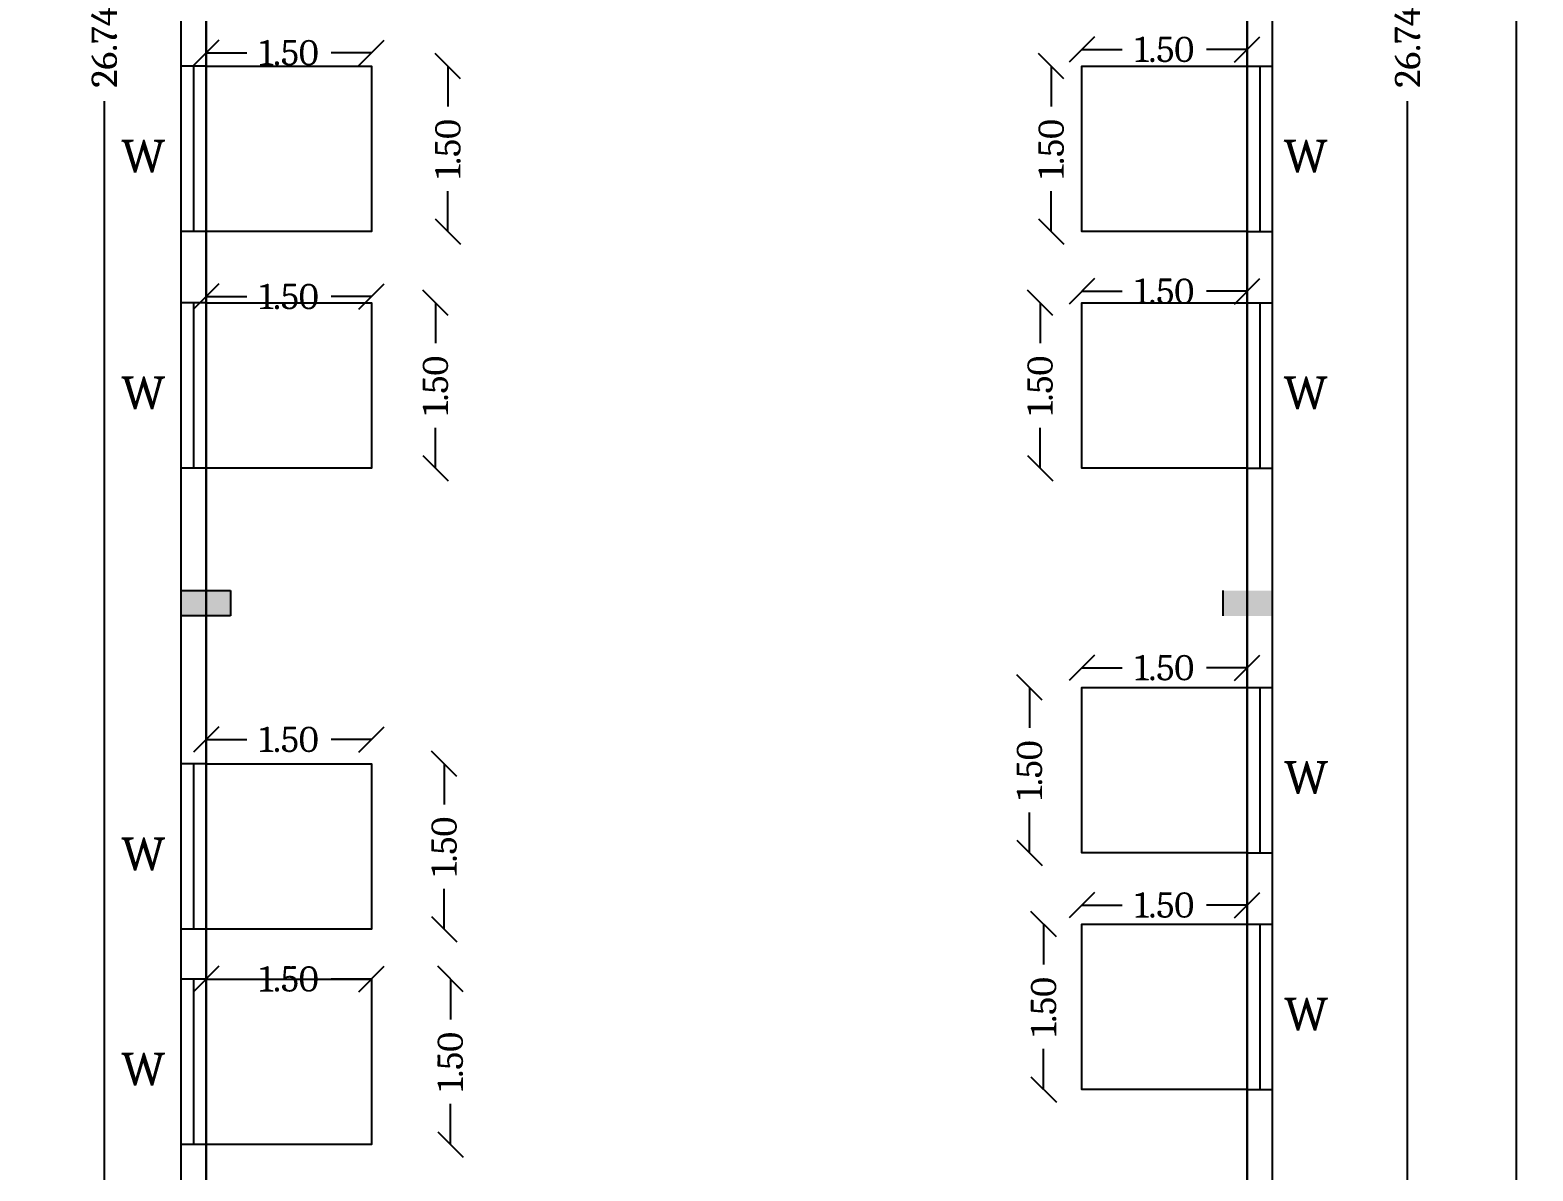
# Model space of a CAD drawing. Header units: metres. Extents: x 54 to 230, y 9 to 104.
# Drawn here: x 103.3 to 116.93, y 36.88 to 47.22 of the extents above; entities that cross this region are included whole.
import ezdxf

# ---------------------------------------------------------------- set-up
doc = ezdxf.new("R2010")
doc.units = ezdxf.units.M
doc.header["$MEASUREMENT"] = 0
for name, color, linetype in [('BLK_1_FLR_1_ROOM_2_LIGHT_VENTILATION_12', 2, 'Continuous'), ('BLK_1_FLR_1_ROOM_2_LIGHT_VENTILATION_13', 2, 'Continuous'), ('BLK_1_FLR_1_ROOM_2_LIGHT_VENTILATION_14', 2, 'Continuous'), ('BLK_1_FLR_1_ROOM_2_LIGHT_VENTILATION_15', 2, 'Continuous'), ('BLK_1_FLR_1_ROOM_2_LIGHT_VENTILATION_2', 2, 'Continuous'), ('BLK_1_FLR_1_ROOM_2_LIGHT_VENTILATION_3', 2, 'Continuous'), ('BLK_1_FLR_1_ROOM_2_LIGHT_VENTILATION_4', 2, 'Continuous'), ('BLK_1_FLR_1_ROOM_2_LIGHT_VENTILATION_5', 2, 'Continuous'), ('BLK_1_FLR_2_BLT_UP_AREA', 18, 'Continuous'), ('BLK_1_FLR_2_REGULAR_ROOM', 7, 'Continuous')]:
    doc.layers.add(name, color=color, linetype=linetype)
doc.styles.get("Standard").update_dxf_attribs({"font": 'Cambria.ttf'})
doc.dimstyles.get("Standard").update_dxf_attribs({"dimtxt": 0.23, "dimasz": 0.23, "dimexe": 0.18, "dimexo": 0.0625, "dimgap": 0.09, "dimtad": 0, "dimzin": 0, "dimdsep": 46, "dimtxsty": 'Standard', "dimblk": 'OBLIQUE', "dimcen": 0.09, "dimse1": 1, "dimse2": 1, "dimadec": 0, "dimazin": 0, "dimtfac": 1, "dimtofl": 0, "dimtmove": 0, "dimatfit": 3, "dimldrblk": 'OBLIQUE', "dimfxl": 0, "dimtolj": 1, "dimtzin": 0, "dimarcsym": 0})

# ---------------------------------------------------------------- blocks, each defined once
blk = doc.blocks.new('_Oblique')
at = {"color": 0, "linetype": 'ByBlock', "lineweight": -2}
blk.add_line((-0.5, -0.5), (0.5, 0.5), dxfattribs=at)
blk = doc.blocks.new('*D199')
at = {"color": 0, "lineweight": -2, "ltscale": 0.25}
for p, q in [((103.977, 60.434), (103.977, 47.55)), ((103.977, 33.694), (103.977, 46.578))]:
    blk.add_line(p, q, dxfattribs=at)
at = {"color": 0, "lineweight": -2, "ltscale": 0.25, "xscale": 0.23, "yscale": 0.23, "zscale": 0.23}
for p, rotation in [((103.977, 60.434), 90), ((103.977, 33.694), 270)]:
    blk.add_blockref('_Oblique', p, dxfattribs=dict(at, rotation=rotation))
at = {"color": 0, "lineweight": 25, "ltscale": 0.25, "insert": (103.977, 47.064), "char_height": 0.23, "attachment_point": 5, "rotation": 90}
blk.add_mtext('\\A1;26.74', dxfattribs=at)
blk = doc.blocks.new('*D19')
at = {"color": 0, "lineweight": -2, "ltscale": 0.25}
for p, q in [((103.034, 67.024), (103.034, 49.054)), ((103.034, 30.124), (103.034, 48.094))]:
    blk.add_line(p, q, dxfattribs=at)
at = {"color": 0, "lineweight": -2, "ltscale": 0.25, "xscale": 0.23, "yscale": 0.23, "zscale": 0.23}
for p, rotation in [((103.034, 67.024), 90), ((103.034, 30.124), 270)]:
    blk.add_blockref('_Oblique', p, dxfattribs=dict(at, rotation=rotation))
at = {"color": 0, "lineweight": 25, "ltscale": 0.25, "insert": (103.034, 48.574), "char_height": 0.23, "attachment_point": 5, "rotation": 90}
blk.add_mtext('\\A1;36.90', dxfattribs=at)
blk = doc.blocks.new('*D210')
at = {"color": 0, "lineweight": -2, "ltscale": 0.25}
for p, q in [((115.797, 60.434), (115.797, 47.55)), ((115.797, 33.694), (115.797, 46.578))]:
    blk.add_line(p, q, dxfattribs=at)
at = {"color": 0, "lineweight": -2, "ltscale": 0.25, "xscale": 0.23, "yscale": 0.23, "zscale": 0.23}
for p, rotation in [((115.797, 60.434), 90), ((115.797, 33.694), 270)]:
    blk.add_blockref('_Oblique', p, dxfattribs=dict(at, rotation=rotation))
at = {"color": 0, "lineweight": 25, "ltscale": 0.25, "insert": (115.797, 47.064), "char_height": 0.23, "attachment_point": 5, "rotation": 90}
blk.add_mtext('\\A1;26.74', dxfattribs=at)
blk = doc.blocks.new('*D20')
at = {"color": 0, "lineweight": -2, "ltscale": 0.25}
for p, q in [((116.783, 67.024), (116.783, 49.054)), ((116.783, 30.124), (116.783, 48.094))]:
    blk.add_line(p, q, dxfattribs=at)
at = {"color": 0, "lineweight": -2, "ltscale": 0.25, "xscale": 0.23, "yscale": 0.23, "zscale": 0.23}
for p, rotation in [((116.783, 67.024), 90), ((116.783, 30.124), 270)]:
    blk.add_blockref('_Oblique', p, dxfattribs=dict(at, rotation=rotation))
at = {"color": 0, "lineweight": 25, "ltscale": 0.25, "insert": (116.783, 48.574), "char_height": 0.23, "attachment_point": 5, "rotation": 90}
blk.add_mtext('\\A1;36.90', dxfattribs=at)
blk = doc.blocks.new('*D117')
at = {"layer": 'BLK_1_FLR_1_ROOM_2_LIGHT_VENTILATION_2', "color": 0, "lineweight": -2, "ltscale": 0.25}
for p, q in [((104.901, 38.621), (105.269, 38.621)), ((106.401, 38.621), (106.034, 38.621))]:
    blk.add_line(p, q, dxfattribs=at)
at = {"layer": 'BLK_1_FLR_1_ROOM_2_LIGHT_VENTILATION_2', "color": 0, "lineweight": -2, "ltscale": 0.25, "xscale": 0.23, "yscale": 0.23, "zscale": 0.23, "rotation": 180}
blk.add_blockref('_Oblique', (104.901, 38.621), dxfattribs=at)
at = {"layer": 'BLK_1_FLR_1_ROOM_2_LIGHT_VENTILATION_2', "color": 0, "lineweight": -2, "ltscale": 0.25, "xscale": 0.23, "yscale": 0.23, "zscale": 0.23}
blk.add_blockref('_Oblique', (106.401, 38.621), dxfattribs=at)
at = {"layer": 'BLK_1_FLR_1_ROOM_2_LIGHT_VENTILATION_2', "color": 0, "lineweight": 25, "ltscale": 0.25, "insert": (105.651, 38.621), "char_height": 0.23, "attachment_point": 5}
blk.add_mtext('\\A1;1.50', dxfattribs=at)
blk = doc.blocks.new('*D118')
at = {"layer": 'BLK_1_FLR_1_ROOM_2_LIGHT_VENTILATION_2', "color": 0, "lineweight": -2, "ltscale": 0.25}
for p, q in [((107.115, 38.621), (107.115, 38.254)), ((107.115, 37.121), (107.115, 37.489))]:
    blk.add_line(p, q, dxfattribs=at)
at = {"layer": 'BLK_1_FLR_1_ROOM_2_LIGHT_VENTILATION_2', "color": 0, "lineweight": -2, "ltscale": 0.25, "xscale": 0.23, "yscale": 0.23, "zscale": 0.23}
for p, rotation in [((107.115, 38.621), 90), ((107.115, 37.121), 270)]:
    blk.add_blockref('_Oblique', p, dxfattribs=dict(at, rotation=rotation))
at = {"layer": 'BLK_1_FLR_1_ROOM_2_LIGHT_VENTILATION_2', "color": 0, "lineweight": 25, "ltscale": 0.25, "insert": (107.115, 37.871), "char_height": 0.23, "attachment_point": 5, "rotation": 90}
blk.add_mtext('\\A1;1.50', dxfattribs=at)
blk = doc.blocks.new('*D119')
at = {"layer": 'BLK_1_FLR_1_ROOM_2_LIGHT_VENTILATION_3', "color": 0, "lineweight": -2, "ltscale": 0.25}
for p, q in [((107.059, 40.572), (107.059, 40.204)), ((107.059, 39.072), (107.059, 39.439))]:
    blk.add_line(p, q, dxfattribs=at)
at = {"layer": 'BLK_1_FLR_1_ROOM_2_LIGHT_VENTILATION_3', "color": 0, "lineweight": -2, "ltscale": 0.25, "xscale": 0.23, "yscale": 0.23, "zscale": 0.23}
for p, rotation in [((107.059, 40.572), 90), ((107.059, 39.072), 270)]:
    blk.add_blockref('_Oblique', p, dxfattribs=dict(at, rotation=rotation))
at = {"layer": 'BLK_1_FLR_1_ROOM_2_LIGHT_VENTILATION_3', "color": 0, "lineweight": 25, "ltscale": 0.25, "insert": (107.059, 39.822), "char_height": 0.23, "attachment_point": 5, "rotation": 90}
blk.add_mtext('\\A1;1.50', dxfattribs=at)
blk = doc.blocks.new('*D13')
at = {"layer": 'BLK_1_FLR_1_ROOM_2_LIGHT_VENTILATION_3', "color": 0, "lineweight": -2, "ltscale": 0.25}
for p, q in [((104.901, 40.792), (105.269, 40.792)), ((106.401, 40.792), (106.034, 40.792))]:
    blk.add_line(p, q, dxfattribs=at)
at = {"layer": 'BLK_1_FLR_1_ROOM_2_LIGHT_VENTILATION_3', "color": 0, "lineweight": -2, "ltscale": 0.25, "xscale": 0.23, "yscale": 0.23, "zscale": 0.23, "rotation": 180}
blk.add_blockref('_Oblique', (104.901, 40.792), dxfattribs=at)
at = {"layer": 'BLK_1_FLR_1_ROOM_2_LIGHT_VENTILATION_3', "color": 0, "lineweight": -2, "ltscale": 0.25, "xscale": 0.23, "yscale": 0.23, "zscale": 0.23}
blk.add_blockref('_Oblique', (106.401, 40.792), dxfattribs=at)
at = {"layer": 'BLK_1_FLR_1_ROOM_2_LIGHT_VENTILATION_3', "color": 0, "lineweight": 25, "ltscale": 0.25, "insert": (105.651, 40.792), "char_height": 0.23, "attachment_point": 5}
blk.add_mtext('\\A1;1.50', dxfattribs=at)
blk = doc.blocks.new('*D120')
at = {"layer": 'BLK_1_FLR_1_ROOM_2_LIGHT_VENTILATION_4', "color": 0, "lineweight": -2, "ltscale": 0.25}
for p, q in [((106.98, 44.75), (106.98, 44.383)), ((106.98, 43.25), (106.98, 43.618))]:
    blk.add_line(p, q, dxfattribs=at)
at = {"layer": 'BLK_1_FLR_1_ROOM_2_LIGHT_VENTILATION_4', "color": 0, "lineweight": -2, "ltscale": 0.25, "xscale": 0.23, "yscale": 0.23, "zscale": 0.23}
for p, rotation in [((106.98, 44.75), 90), ((106.98, 43.25), 270)]:
    blk.add_blockref('_Oblique', p, dxfattribs=dict(at, rotation=rotation))
at = {"layer": 'BLK_1_FLR_1_ROOM_2_LIGHT_VENTILATION_4', "color": 0, "lineweight": 25, "ltscale": 0.25, "insert": (106.98, 44), "char_height": 0.23, "attachment_point": 5, "rotation": 90}
blk.add_mtext('\\A1;1.50', dxfattribs=at)
blk = doc.blocks.new('*D121')
at = {"layer": 'BLK_1_FLR_1_ROOM_2_LIGHT_VENTILATION_4', "color": 0, "lineweight": -2, "ltscale": 0.25}
for p, q in [((104.901, 44.806), (105.269, 44.806)), ((106.401, 44.806), (106.034, 44.806))]:
    blk.add_line(p, q, dxfattribs=at)
at = {"layer": 'BLK_1_FLR_1_ROOM_2_LIGHT_VENTILATION_4', "color": 0, "lineweight": -2, "ltscale": 0.25, "xscale": 0.23, "yscale": 0.23, "zscale": 0.23, "rotation": 180}
blk.add_blockref('_Oblique', (104.901, 44.806), dxfattribs=at)
at = {"layer": 'BLK_1_FLR_1_ROOM_2_LIGHT_VENTILATION_4', "color": 0, "lineweight": -2, "ltscale": 0.25, "xscale": 0.23, "yscale": 0.23, "zscale": 0.23}
blk.add_blockref('_Oblique', (106.401, 44.806), dxfattribs=at)
at = {"layer": 'BLK_1_FLR_1_ROOM_2_LIGHT_VENTILATION_4', "color": 0, "lineweight": 25, "ltscale": 0.25, "insert": (105.651, 44.806), "char_height": 0.23, "attachment_point": 5}
blk.add_mtext('\\A1;1.50', dxfattribs=at)
blk = doc.blocks.new('*D122')
at = {"layer": 'BLK_1_FLR_1_ROOM_2_LIGHT_VENTILATION_5', "color": 0, "lineweight": -2, "ltscale": 0.25}
for p, q in [((107.093, 46.895), (107.093, 46.528)), ((107.093, 45.395), (107.093, 45.763))]:
    blk.add_line(p, q, dxfattribs=at)
at = {"layer": 'BLK_1_FLR_1_ROOM_2_LIGHT_VENTILATION_5', "color": 0, "lineweight": -2, "ltscale": 0.25, "xscale": 0.23, "yscale": 0.23, "zscale": 0.23}
for p, rotation in [((107.093, 46.895), 90), ((107.093, 45.395), 270)]:
    blk.add_blockref('_Oblique', p, dxfattribs=dict(at, rotation=rotation))
at = {"layer": 'BLK_1_FLR_1_ROOM_2_LIGHT_VENTILATION_5', "color": 0, "lineweight": 25, "ltscale": 0.25, "insert": (107.093, 46.145), "char_height": 0.23, "attachment_point": 5, "rotation": 90}
blk.add_mtext('\\A1;1.50', dxfattribs=at)
blk = doc.blocks.new('*D123')
at = {"layer": 'BLK_1_FLR_1_ROOM_2_LIGHT_VENTILATION_5', "color": 0, "lineweight": -2, "ltscale": 0.25}
for p, q in [((104.901, 47.016), (105.269, 47.016)), ((106.401, 47.016), (106.034, 47.016))]:
    blk.add_line(p, q, dxfattribs=at)
at = {"layer": 'BLK_1_FLR_1_ROOM_2_LIGHT_VENTILATION_5', "color": 0, "lineweight": -2, "ltscale": 0.25, "xscale": 0.23, "yscale": 0.23, "zscale": 0.23, "rotation": 180}
blk.add_blockref('_Oblique', (104.901, 47.016), dxfattribs=at)
at = {"layer": 'BLK_1_FLR_1_ROOM_2_LIGHT_VENTILATION_5', "color": 0, "lineweight": -2, "ltscale": 0.25, "xscale": 0.23, "yscale": 0.23, "zscale": 0.23}
blk.add_blockref('_Oblique', (106.401, 47.016), dxfattribs=at)
at = {"layer": 'BLK_1_FLR_1_ROOM_2_LIGHT_VENTILATION_5', "color": 0, "lineweight": 25, "ltscale": 0.25, "insert": (105.651, 47.016), "char_height": 0.23, "attachment_point": 5}
blk.add_mtext('\\A1;1.50', dxfattribs=at)
blk = doc.blocks.new('*D144')
at = {"layer": 'BLK_1_FLR_1_ROOM_2_LIGHT_VENTILATION_15', "color": 0, "lineweight": -2, "ltscale": 0.25}
for p, q in [((112.841, 47.046), (113.209, 47.046)), ((114.341, 47.046), (113.974, 47.046))]:
    blk.add_line(p, q, dxfattribs=at)
at = {"layer": 'BLK_1_FLR_1_ROOM_2_LIGHT_VENTILATION_15', "color": 0, "lineweight": -2, "ltscale": 0.25, "xscale": 0.23, "yscale": 0.23, "zscale": 0.23, "rotation": 180}
blk.add_blockref('_Oblique', (112.841, 47.046), dxfattribs=at)
at = {"layer": 'BLK_1_FLR_1_ROOM_2_LIGHT_VENTILATION_15', "color": 0, "lineweight": -2, "ltscale": 0.25, "xscale": 0.23, "yscale": 0.23, "zscale": 0.23}
blk.add_blockref('_Oblique', (114.341, 47.046), dxfattribs=at)
at = {"layer": 'BLK_1_FLR_1_ROOM_2_LIGHT_VENTILATION_15', "color": 0, "lineweight": 25, "ltscale": 0.25, "insert": (113.591, 47.046), "char_height": 0.23, "attachment_point": 5}
blk.add_mtext('\\A1;1.50', dxfattribs=at)
blk = doc.blocks.new('*D145')
at = {"layer": 'BLK_1_FLR_1_ROOM_2_LIGHT_VENTILATION_15', "color": 0, "lineweight": -2, "ltscale": 0.25}
for p, q in [((112.565, 46.895), (112.565, 46.528)), ((112.565, 45.395), (112.565, 45.763))]:
    blk.add_line(p, q, dxfattribs=at)
at = {"layer": 'BLK_1_FLR_1_ROOM_2_LIGHT_VENTILATION_15', "color": 0, "lineweight": -2, "ltscale": 0.25, "xscale": 0.23, "yscale": 0.23, "zscale": 0.23}
for p, rotation in [((112.565, 46.895), 90), ((112.565, 45.395), 270)]:
    blk.add_blockref('_Oblique', p, dxfattribs=dict(at, rotation=rotation))
at = {"layer": 'BLK_1_FLR_1_ROOM_2_LIGHT_VENTILATION_15', "color": 0, "lineweight": 25, "ltscale": 0.25, "insert": (112.565, 46.145), "char_height": 0.23, "attachment_point": 5, "rotation": 90}
blk.add_mtext('\\A1;1.50', dxfattribs=at)
blk = doc.blocks.new('*D146')
at = {"layer": 'BLK_1_FLR_1_ROOM_2_LIGHT_VENTILATION_14', "color": 0, "lineweight": -2, "ltscale": 0.25}
for p, q in [((112.841, 44.854), (113.209, 44.854)), ((114.341, 44.854), (113.974, 44.854))]:
    blk.add_line(p, q, dxfattribs=at)
at = {"layer": 'BLK_1_FLR_1_ROOM_2_LIGHT_VENTILATION_14', "color": 0, "lineweight": -2, "ltscale": 0.25, "xscale": 0.23, "yscale": 0.23, "zscale": 0.23, "rotation": 180}
blk.add_blockref('_Oblique', (112.841, 44.854), dxfattribs=at)
at = {"layer": 'BLK_1_FLR_1_ROOM_2_LIGHT_VENTILATION_14', "color": 0, "lineweight": -2, "ltscale": 0.25, "xscale": 0.23, "yscale": 0.23, "zscale": 0.23}
blk.add_blockref('_Oblique', (114.341, 44.854), dxfattribs=at)
at = {"layer": 'BLK_1_FLR_1_ROOM_2_LIGHT_VENTILATION_14', "color": 0, "lineweight": 25, "ltscale": 0.25, "insert": (113.591, 44.854), "char_height": 0.23, "attachment_point": 5}
blk.add_mtext('\\A1;1.50', dxfattribs=at)
blk = doc.blocks.new('*D147')
at = {"layer": 'BLK_1_FLR_1_ROOM_2_LIGHT_VENTILATION_14', "color": 0, "lineweight": -2, "ltscale": 0.25}
for p, q in [((112.464, 44.75), (112.464, 44.383)), ((112.464, 43.25), (112.464, 43.618))]:
    blk.add_line(p, q, dxfattribs=at)
at = {"layer": 'BLK_1_FLR_1_ROOM_2_LIGHT_VENTILATION_14', "color": 0, "lineweight": -2, "ltscale": 0.25, "xscale": 0.23, "yscale": 0.23, "zscale": 0.23}
for p, rotation in [((112.464, 44.75), 90), ((112.464, 43.25), 270)]:
    blk.add_blockref('_Oblique', p, dxfattribs=dict(at, rotation=rotation))
at = {"layer": 'BLK_1_FLR_1_ROOM_2_LIGHT_VENTILATION_14', "color": 0, "lineweight": 25, "ltscale": 0.25, "insert": (112.464, 44), "char_height": 0.23, "attachment_point": 5, "rotation": 90}
blk.add_mtext('\\A1;1.50', dxfattribs=at)
blk = doc.blocks.new('*D148')
at = {"layer": 'BLK_1_FLR_1_ROOM_2_LIGHT_VENTILATION_13', "color": 0, "lineweight": -2, "ltscale": 0.25}
for p, q in [((112.841, 41.442), (113.209, 41.442)), ((114.341, 41.442), (113.974, 41.442))]:
    blk.add_line(p, q, dxfattribs=at)
at = {"layer": 'BLK_1_FLR_1_ROOM_2_LIGHT_VENTILATION_13', "color": 0, "lineweight": -2, "ltscale": 0.25, "xscale": 0.23, "yscale": 0.23, "zscale": 0.23, "rotation": 180}
blk.add_blockref('_Oblique', (112.841, 41.442), dxfattribs=at)
at = {"layer": 'BLK_1_FLR_1_ROOM_2_LIGHT_VENTILATION_13', "color": 0, "lineweight": -2, "ltscale": 0.25, "xscale": 0.23, "yscale": 0.23, "zscale": 0.23}
blk.add_blockref('_Oblique', (114.341, 41.442), dxfattribs=at)
at = {"layer": 'BLK_1_FLR_1_ROOM_2_LIGHT_VENTILATION_13', "color": 0, "lineweight": 25, "ltscale": 0.25, "insert": (113.591, 41.442), "char_height": 0.23, "attachment_point": 5}
blk.add_mtext('\\A1;1.50', dxfattribs=at)
blk = doc.blocks.new('*D149')
at = {"layer": 'BLK_1_FLR_1_ROOM_2_LIGHT_VENTILATION_13', "color": 0, "lineweight": -2, "ltscale": 0.25}
for p, q in [((112.368, 41.264), (112.368, 40.897)), ((112.368, 39.764), (112.368, 40.131))]:
    blk.add_line(p, q, dxfattribs=at)
at = {"layer": 'BLK_1_FLR_1_ROOM_2_LIGHT_VENTILATION_13', "color": 0, "lineweight": -2, "ltscale": 0.25, "xscale": 0.23, "yscale": 0.23, "zscale": 0.23}
for p, rotation in [((112.368, 41.264), 90), ((112.368, 39.764), 270)]:
    blk.add_blockref('_Oblique', p, dxfattribs=dict(at, rotation=rotation))
at = {"layer": 'BLK_1_FLR_1_ROOM_2_LIGHT_VENTILATION_13', "color": 0, "lineweight": 25, "ltscale": 0.25, "insert": (112.368, 40.514), "char_height": 0.23, "attachment_point": 5, "rotation": 90}
blk.add_mtext('\\A1;1.50', dxfattribs=at)
blk = doc.blocks.new('*D150')
at = {"layer": 'BLK_1_FLR_1_ROOM_2_LIGHT_VENTILATION_12', "color": 0, "lineweight": -2, "ltscale": 0.25}
for p, q in [((112.841, 39.291), (113.209, 39.291)), ((114.341, 39.291), (113.974, 39.291))]:
    blk.add_line(p, q, dxfattribs=at)
at = {"layer": 'BLK_1_FLR_1_ROOM_2_LIGHT_VENTILATION_12', "color": 0, "lineweight": -2, "ltscale": 0.25, "xscale": 0.23, "yscale": 0.23, "zscale": 0.23, "rotation": 180}
blk.add_blockref('_Oblique', (112.841, 39.291), dxfattribs=at)
at = {"layer": 'BLK_1_FLR_1_ROOM_2_LIGHT_VENTILATION_12', "color": 0, "lineweight": -2, "ltscale": 0.25, "xscale": 0.23, "yscale": 0.23, "zscale": 0.23}
blk.add_blockref('_Oblique', (114.341, 39.291), dxfattribs=at)
at = {"layer": 'BLK_1_FLR_1_ROOM_2_LIGHT_VENTILATION_12', "color": 0, "lineweight": 25, "ltscale": 0.25, "insert": (113.591, 39.291), "char_height": 0.23, "attachment_point": 5}
blk.add_mtext('\\A1;1.50', dxfattribs=at)
blk = doc.blocks.new('*D151')
at = {"layer": 'BLK_1_FLR_1_ROOM_2_LIGHT_VENTILATION_12', "color": 0, "lineweight": -2, "ltscale": 0.25}
for p, q in [((112.496, 39.119), (112.496, 38.752)), ((112.496, 37.619), (112.496, 37.987))]:
    blk.add_line(p, q, dxfattribs=at)
at = {"layer": 'BLK_1_FLR_1_ROOM_2_LIGHT_VENTILATION_12', "color": 0, "lineweight": -2, "ltscale": 0.25, "xscale": 0.23, "yscale": 0.23, "zscale": 0.23}
for p, rotation in [((112.496, 39.119), 90), ((112.496, 37.619), 270)]:
    blk.add_blockref('_Oblique', p, dxfattribs=dict(at, rotation=rotation))
at = {"layer": 'BLK_1_FLR_1_ROOM_2_LIGHT_VENTILATION_12', "color": 0, "lineweight": 25, "ltscale": 0.25, "insert": (112.496, 38.369), "char_height": 0.23, "attachment_point": 5, "rotation": 90}
blk.add_mtext('\\A1;1.50', dxfattribs=at)

msp = doc.modelspace()

# ---------------------------------------------------------------- hatches: boundary and pattern name
at = {"lineweight": 25, "ltscale": 0.25}
h = msp.add_hatch(color=0, dxfattribs=at)
h.dxf.hatch_style = 1
h.paths.add_polyline_path([(105.121, 41.912), (105.121, 42.142), (104.671, 42.142), (104.671, 41.912)])
h = msp.add_hatch(color=0, dxfattribs=at)
h.dxf.hatch_style = 1
h.paths.add_polyline_path([(114.121, 41.912), (114.121, 42.142), (114.571, 42.142), (114.571, 41.912)])
h = msp.add_hatch(color=0, dxfattribs=at)
h.dxf.hatch_style = 1
h.paths.add_polyline_path([(114.121, 41.912), (114.121, 42.142), (114.571, 42.142), (114.571, 41.912)])

# ---------------------------------------------------------------- linework, layer by layer
at = {"color": 0, "lineweight": 25, "ltscale": 0.25}
for p, q in [((104.671, 67.024), (104.671, 30.124)), ((114.571, 30.124), (114.571, 67.024)), ((104.901, 60.434), (104.901, 34.784)), ((114.341, 34.784), (114.341, 60.434)), ((104.901, 46.895), (104.671, 46.895)), ((104.786, 46.895), (104.786, 45.395)), ((114.341, 46.895), (114.571, 46.895)), ((114.456, 46.895), (114.456, 45.395)), ((104.901, 45.395), (104.671, 45.395)), ((114.341, 45.395), (114.571, 45.395)), ((104.901, 44.75), (104.671, 44.75)), ((104.786, 44.75), (104.786, 43.25)), ((114.341, 44.75), (114.571, 44.75)), ((114.456, 44.75), (114.456, 43.25)), ((104.901, 43.25), (104.671, 43.25)), ((114.341, 43.25), (114.571, 43.25)), ((104.671, 42.142), (105.121, 42.142)), ((105.121, 42.142), (105.121, 41.912)), ((114.121, 42.142), (114.121, 41.912)), ((114.121, 42.142), (114.121, 41.912)), ((105.121, 41.912), (104.671, 41.912)), ((114.341, 41.264), (114.571, 41.264)), ((114.456, 41.264), (114.456, 39.764)), ((104.901, 40.572), (104.671, 40.572)), ((104.786, 40.572), (104.786, 39.072)), ((114.341, 39.764), (114.571, 39.764)), ((104.901, 39.072), (104.671, 39.072)), ((114.341, 39.119), (114.571, 39.119)), ((114.456, 39.119), (114.456, 37.619)), ((104.901, 38.621), (104.671, 38.621)), ((104.786, 38.621), (104.786, 37.121)), ((114.341, 37.619), (114.571, 37.619)), ((104.901, 37.121), (104.671, 37.121))]:
    msp.add_line(p, q, dxfattribs=at)
at = {"layer": 'BLK_1_FLR_1_ROOM_2_LIGHT_VENTILATION_12', "lineweight": 25, "ltscale": 0.25}
msp.add_lwpolyline([(114.341, 37.619), (112.841, 37.619), (112.841, 39.119), (114.341, 39.119)], close=True, dxfattribs=at)
at = {"layer": 'BLK_1_FLR_1_ROOM_2_LIGHT_VENTILATION_13', "lineweight": 25, "ltscale": 0.25}
msp.add_lwpolyline([(114.341, 39.764), (112.841, 39.764), (112.841, 41.264), (114.341, 41.264)], close=True, dxfattribs=at)
at = {"layer": 'BLK_1_FLR_1_ROOM_2_LIGHT_VENTILATION_14', "lineweight": 25, "ltscale": 0.25}
msp.add_lwpolyline([(114.341, 43.25), (112.841, 43.25), (112.841, 44.75), (114.341, 44.75)], close=True, dxfattribs=at)
at = {"layer": 'BLK_1_FLR_1_ROOM_2_LIGHT_VENTILATION_15', "lineweight": 25, "ltscale": 0.25}
msp.add_lwpolyline([(114.341, 45.395), (112.841, 45.395), (112.841, 46.895), (114.341, 46.895)], close=True, dxfattribs=at)
at = {"layer": 'BLK_1_FLR_1_ROOM_2_LIGHT_VENTILATION_2', "lineweight": 25, "ltscale": 0.25}
msp.add_lwpolyline([(104.901, 38.621), (106.401, 38.621), (106.401, 37.121), (104.901, 37.121)], close=True, dxfattribs=at)
at = {"layer": 'BLK_1_FLR_1_ROOM_2_LIGHT_VENTILATION_3', "lineweight": 25, "ltscale": 0.25}
msp.add_lwpolyline([(104.901, 40.572), (106.401, 40.572), (106.401, 39.072), (104.901, 39.072)], close=True, dxfattribs=at)
at = {"layer": 'BLK_1_FLR_1_ROOM_2_LIGHT_VENTILATION_4', "lineweight": 25, "ltscale": 0.25}
msp.add_lwpolyline([(104.901, 44.75), (106.401, 44.75), (106.401, 43.25), (104.901, 43.25)], close=True, dxfattribs=at)
at = {"layer": 'BLK_1_FLR_1_ROOM_2_LIGHT_VENTILATION_5', "lineweight": 25, "ltscale": 0.25}
msp.add_lwpolyline([(104.901, 46.895), (106.401, 46.895), (106.401, 45.395), (104.901, 45.395)], close=True, dxfattribs=at)
at = {"layer": 'BLK_1_FLR_2_BLT_UP_AREA', "color": 18, "lineweight": 25, "ltscale": 0.25}
msp.add_lwpolyline([(114.571, 67.024), (104.671, 67.024), (104.671, 30.124), (114.571, 30.124), (114.571, 40.224)], close=True, dxfattribs=at)
at = {"layer": 'BLK_1_FLR_2_REGULAR_ROOM', "lineweight": 25, "ltscale": 0.25}
msp.add_lwpolyline([(104.901, 60.434), (114.341, 60.434), (114.341, 33.694), (104.901, 33.694)], close=True, dxfattribs=at)

# ---------------------------------------------------------------- texts
at = {"color": 0}
for p in [(104.13, 45.928), (114.672, 45.928), (104.13, 43.783), (114.672, 43.783), (114.677, 40.297), (104.13, 39.604), (114.677, 38.152), (104.13, 37.654)]:
    msp.add_text('W', height=0.3, dxfattribs=at).set_placement(p)

# ---------------------------------------------------------------- dimensions: what is measured, and where the dimension line sits
at = {"lineweight": 25, "ltscale": 0.25}
for base, p1, p2, picture, middle in [((103.034, 30.124), (104.671, 67.024), (104.671, 30.124), '*D19', (103.034, 48.574)), ((116.783, 30.124), (114.571, 67.024), (114.571, 30.124), '*D20', (116.783, 48.574)), ((103.977, 33.694), (104.901, 60.434), (104.901, 33.694), '*D199', (103.977, 47.064)), ((115.797, 33.694), (114.341, 60.434), (114.341, 33.694), '*D210', (115.797, 47.064))]:
    dim = msp.add_linear_dim(base=base, p1=p1, p2=p2, angle=90, dimstyle='Standard', dxfattribs=at)
    dim.commit()
    dim.dimension.update_dxf_attribs({"geometry": picture, "text_midpoint": middle})
at = {"layer": 'BLK_1_FLR_1_ROOM_2_LIGHT_VENTILATION_12', "color": 232, "lineweight": 25, "ltscale": 0.25}
dim = msp.add_linear_dim(base=(114.341, 39.291), p1=(112.841, 39.119), p2=(114.341, 39.119), dimstyle='Standard', dxfattribs=at)
dim.commit()
dim.dimension.update_dxf_attribs({"geometry": '*D150', "text_midpoint": (113.591, 39.291)})
dim = msp.add_linear_dim(base=(112.496, 37.619), p1=(112.841, 39.119), p2=(112.841, 37.619), angle=90, dimstyle='Standard', dxfattribs=at)
dim.commit()
dim.dimension.update_dxf_attribs({"geometry": '*D151', "text_midpoint": (112.496, 38.369)})
at = {"layer": 'BLK_1_FLR_1_ROOM_2_LIGHT_VENTILATION_13', "color": 232, "lineweight": 25, "ltscale": 0.25}
dim = msp.add_linear_dim(base=(114.341, 41.442), p1=(112.841, 41.264), p2=(114.341, 41.264), dimstyle='Standard', dxfattribs=at)
dim.commit()
dim.dimension.update_dxf_attribs({"geometry": '*D148', "text_midpoint": (113.591, 41.442)})
dim = msp.add_linear_dim(base=(112.368, 39.764), p1=(112.841, 41.264), p2=(112.841, 39.764), angle=90, dimstyle='Standard', dxfattribs=at)
dim.commit()
dim.dimension.update_dxf_attribs({"geometry": '*D149', "text_midpoint": (112.368, 40.514)})
at = {"layer": 'BLK_1_FLR_1_ROOM_2_LIGHT_VENTILATION_14', "color": 232, "lineweight": 25, "ltscale": 0.25}
dim = msp.add_linear_dim(base=(114.341, 44.854), p1=(112.841, 44.75), p2=(114.341, 44.75), dimstyle='Standard', dxfattribs=at)
dim.commit()
dim.dimension.update_dxf_attribs({"geometry": '*D146', "text_midpoint": (113.591, 44.854)})
dim = msp.add_linear_dim(base=(112.464, 43.25), p1=(112.841, 44.75), p2=(112.841, 43.25), angle=90, dimstyle='Standard', dxfattribs=at)
dim.commit()
dim.dimension.update_dxf_attribs({"geometry": '*D147', "text_midpoint": (112.464, 44)})
at = {"layer": 'BLK_1_FLR_1_ROOM_2_LIGHT_VENTILATION_15', "color": 232, "lineweight": 25, "ltscale": 0.25}
dim = msp.add_linear_dim(base=(114.341, 47.046), p1=(112.841, 46.895), p2=(114.341, 46.895), dimstyle='Standard', dxfattribs=at)
dim.commit()
dim.dimension.update_dxf_attribs({"geometry": '*D144', "text_midpoint": (113.591, 47.046)})
dim = msp.add_linear_dim(base=(112.565, 45.395), p1=(112.841, 46.895), p2=(112.841, 45.395), angle=90, dimstyle='Standard', dxfattribs=at)
dim.commit()
dim.dimension.update_dxf_attribs({"geometry": '*D145', "text_midpoint": (112.565, 46.145)})
at = {"layer": 'BLK_1_FLR_1_ROOM_2_LIGHT_VENTILATION_2', "color": 232, "lineweight": 25, "ltscale": 0.25}
dim = msp.add_linear_dim(base=(106.401, 38.621), p1=(104.901, 38.621), p2=(106.401, 38.621), dimstyle='Standard', dxfattribs=at)
dim.commit()
dim.dimension.update_dxf_attribs({"geometry": '*D117', "text_midpoint": (105.651, 38.621)})
dim = msp.add_linear_dim(base=(107.115, 37.121), p1=(106.401, 38.621), p2=(106.401, 37.121), angle=90, dimstyle='Standard', dxfattribs=at)
dim.commit()
dim.dimension.update_dxf_attribs({"geometry": '*D118', "text_midpoint": (107.115, 37.871)})
at = {"layer": 'BLK_1_FLR_1_ROOM_2_LIGHT_VENTILATION_3', "color": 232, "lineweight": 25, "ltscale": 0.25}
dim = msp.add_linear_dim(base=(106.401, 40.792), p1=(104.901, 40.572), p2=(106.401, 40.572), dimstyle='Standard', dxfattribs=at)
dim.commit()
dim.dimension.update_dxf_attribs({"geometry": '*D13', "text_midpoint": (105.651, 40.792)})
dim = msp.add_linear_dim(base=(107.059, 39.072), p1=(106.401, 40.572), p2=(106.401, 39.072), angle=90, dimstyle='Standard', dxfattribs=at)
dim.commit()
dim.dimension.update_dxf_attribs({"geometry": '*D119', "text_midpoint": (107.059, 39.822)})
at = {"layer": 'BLK_1_FLR_1_ROOM_2_LIGHT_VENTILATION_4', "color": 232, "lineweight": 25, "ltscale": 0.25}
dim = msp.add_linear_dim(base=(106.401, 44.806), p1=(104.901, 44.75), p2=(106.401, 44.75), dimstyle='Standard', dxfattribs=at)
dim.commit()
dim.dimension.update_dxf_attribs({"geometry": '*D121', "text_midpoint": (105.651, 44.806)})
dim = msp.add_linear_dim(base=(106.98, 43.25), p1=(106.401, 44.75), p2=(106.401, 43.25), angle=90, dimstyle='Standard', dxfattribs=at)
dim.commit()
dim.dimension.update_dxf_attribs({"geometry": '*D120', "text_midpoint": (106.98, 44)})
at = {"layer": 'BLK_1_FLR_1_ROOM_2_LIGHT_VENTILATION_5', "color": 232, "lineweight": 25, "ltscale": 0.25}
dim = msp.add_linear_dim(base=(106.401, 47.016), p1=(104.901, 46.895), p2=(106.401, 46.895), dimstyle='Standard', dxfattribs=at)
dim.commit()
dim.dimension.update_dxf_attribs({"geometry": '*D123', "text_midpoint": (105.651, 47.016)})
dim = msp.add_linear_dim(base=(107.093, 46.895), p1=(106.401, 45.395), p2=(106.401, 46.895), angle=90, dimstyle='Standard', dxfattribs=at)
dim.commit()
dim.dimension.update_dxf_attribs({"geometry": '*D122', "text_midpoint": (107.093, 46.145)})

doc.saveas('drawing.dxf')
